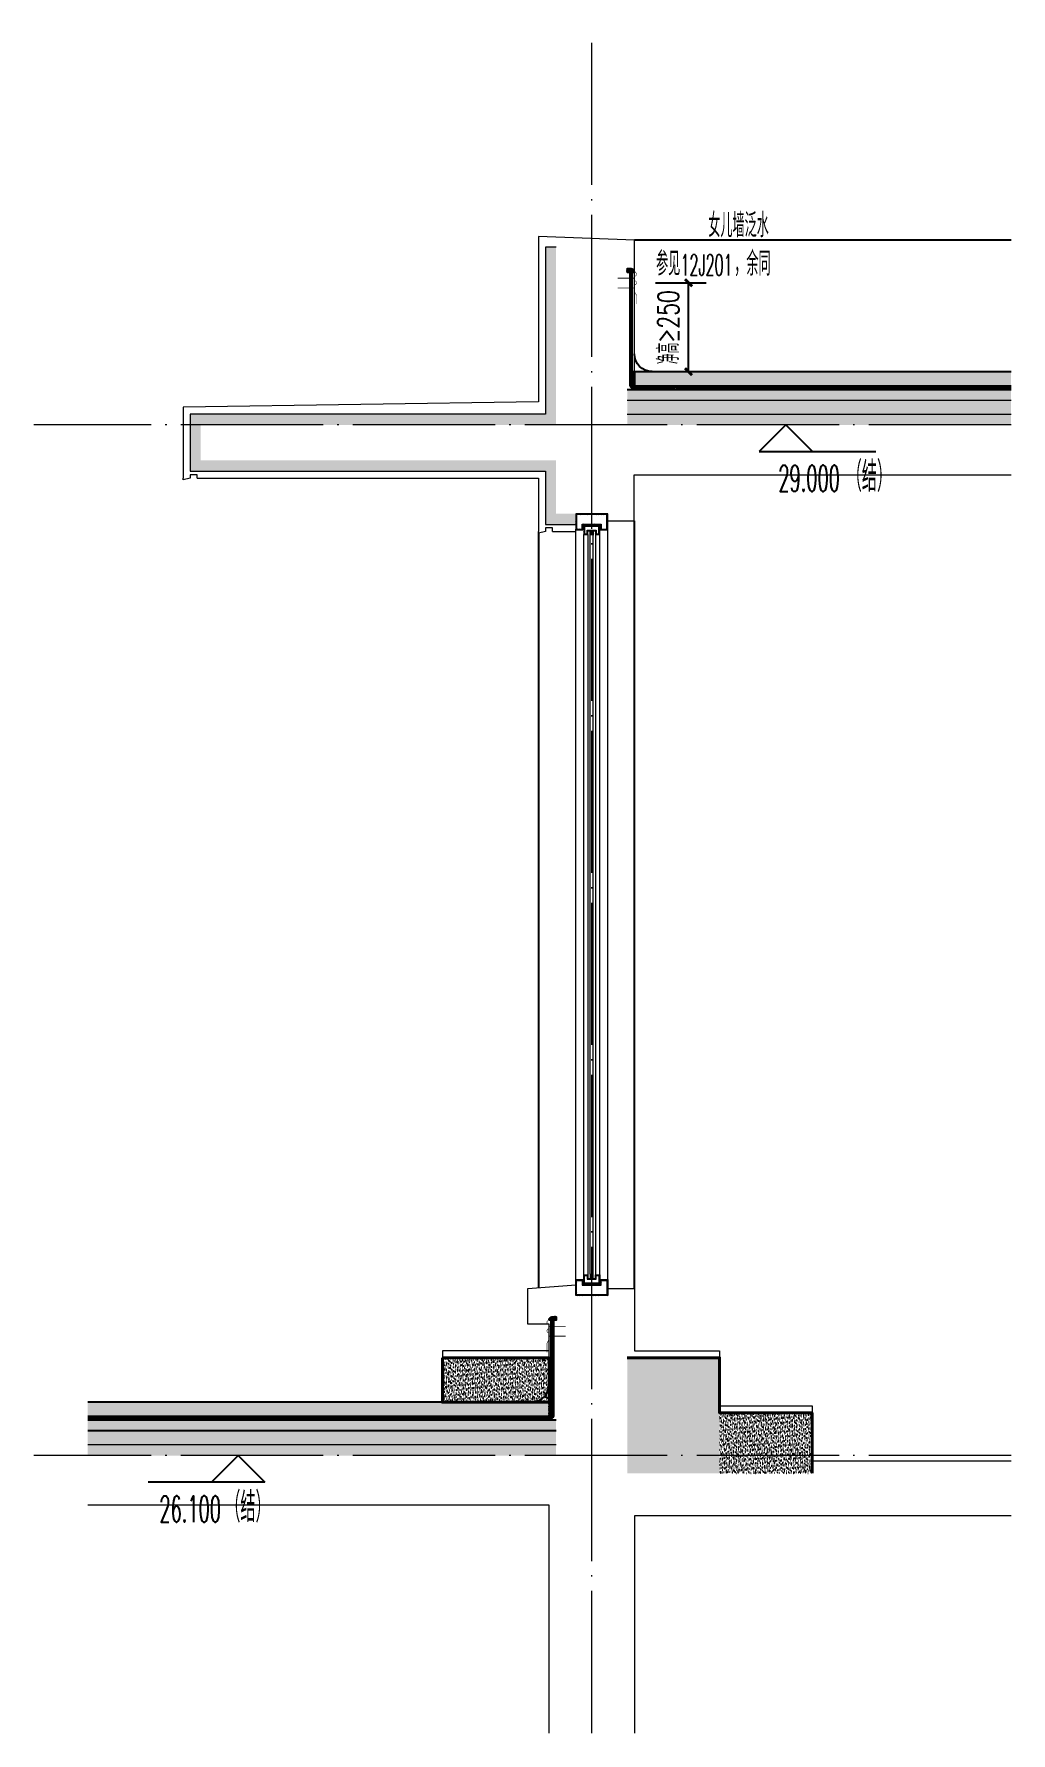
# Model space of a CAD drawing. Extents: x 27938 to 725830, y -209821 to 1628073.
# Drawn here: x 535350 to 538099, y -157716 to -152935 of the extents above; entities that cross this region are included whole.
import ezdxf
from ezdxf.xclip import XClip

# ---------------------------------------------------------------- set-up
doc = ezdxf.new("R2010")
doc.units = 0
doc.header["$LTSCALE"] = 1000
doc.header["$MEASUREMENT"] = 0
doc.header["$XCLIPFRAME"] = 0
doc.linetypes.add('DASH', pattern=[0.35, 0.25, -0.1])
doc.linetypes.add('DOTE', pattern=[2.42, 2, -0.2, 0.02, -0.2])
for name, color, linetype in [('3-屋面构造层', 157, 'Continuous'), ('DIM_ELEV', 3, 'Continuous'), ('DIM_IDEN', 67, 'Continuous'), ('PUB_TEXT', 4, 'Continuous'), ('SURFACE', 6, 'Continuous'), ('看线', 251, 'Continuous'), ('立面-看线', 251, 'Continuous')]:
    doc.layers.add(name, color=color, linetype=linetype)
for name, color, linetype, lineweight in [('DOTE', 19, 'DOTE', 9), ('PUB_HATCH', 8, 'Continuous', 9), ('S_WINDOW', 144, 'Continuous', 15), ('WALL', 9, 'Continuous', 40), ('内粉刷', 37, 'Continuous', 9), ('细细', 250, 'Continuous', 0)]:
    doc.layers.add(name, color=color, linetype=linetype, lineweight=lineweight)
doc.styles.add('_TCH_DIM', font='SIMPLEX.shx', dxfattribs={"width": 0.7, "bigfont": 'GBCBIG.shx'})
doc.styles.add('_TCH_DIM_T3', font='SIMPLEX.shx', dxfattribs={"width": 0.494118, "bigfont": 'GBCBIG.shx'})
doc.dimstyles.new('_TCH_ARCH&&20', dxfattribs={"dimtxt": 59.5, "dimasz": 20, "dimexe": 50, "dimexo": 60, "dimgap": 25.25, "dimtad": 1, "dimdec": 0, "dimzin": 0, "dimdsep": 46, "dimtxsty": '_TCH_DIM_T3', "dimblk": 'ARCHTICK', "dimcen": 0.09, "dimclrt": 7, "dimazin": 2, "dimtfac": 1, "dimtdec": 0, "dimtix": 1, "dimtmove": 2, "dimatfit": 3, "dimfxl": 1, "dimtolj": 1, "dimtzin": 0, "dimarcsym": 0})
pattern_1 = [(315, (-585717.0127, 51784.1623), (-1.767766953, -1.767766953), []), (315, (-585715.8342, 51784.1623), (-1.767766953, -1.767766953), [])]
pattern_2 = [(315, (-585717.0127, 49545.9242), (-1.767766953, -1.767766953), []), (315, (-585715.8342, 49545.9242), (-1.767766953, -1.767766953), [])]

# ---------------------------------------------------------------- blocks, each defined once
blk = doc.blocks.new('FGHFG4334GDFGDFFGGGGGGDFG4G')
at = {"layer": 'SURFACE', "const_width": 2.25}
for points in [[(46.5, 0), (0, 0)], [(46.5, -27.6), (0, -27.6)]]:
    blk.add_lwpolyline(points, dxfattribs=at)
at = {"layer": 'SURFACE', "const_width": 1.5}
blk.add_lwpolyline([(46.5, 17.2, -1), (46.5, 5.2), (46.5, -6.8, -1), (46.5, -18.8), (46.5, -36.8), (52.5, -48), (52.5, -72.8)], format="xyb", dxfattribs=at)
blk = doc.blocks.new('_ArchTick')
at = {"color": 0, "linetype": 'ByBlock', "const_width": 0.4}
blk.add_lwpolyline([(-0.5, -0.5), (0.5, 0.5)], dxfattribs=at)
blk = doc.blocks.new('*D216')
at = {"layer": 'Defpoints', "color": 0, "transparency": 16777216}
for p in [(537039.2, -153634.9), (537191.7, -153634.9), (537039.2, -153884.9)]:
    blk.add_point(p, dxfattribs=at)
at = {"layer": 'DIM_IDEN', "color": 0, "lineweight": -2, "transparency": 16777216}
for p, q in [((537099.2, -153634.9), (537241.7, -153634.9)), ((537191.7, -153884.9), (537191.7, -153634.9)), ((537099.2, -153884.9), (537241.7, -153884.9))]:
    blk.add_line(p, q, dxfattribs=at)
at = {"layer": 'DIM_IDEN', "color": 0, "lineweight": -2, "transparency": 16777216, "xscale": 20, "yscale": 20, "zscale": 20}
for p, rotation in [((537191.7, -153634.9), 90), ((537191.7, -153884.9), 270)]:
    blk.add_blockref('_ArchTick', p, dxfattribs=dict(at, rotation=rotation))
at = {"layer": 'DIM_IDEN', "color": 7, "transparency": 16777216, "insert": (537135.1, -153759.9), "char_height": 59.5, "attachment_point": 5, "rotation": 90, "style": '_TCH_DIM_T3'}
blk.add_mtext('\\A1;{\\W0.70588;净高≥250}', dxfattribs=at)
blk = doc.blocks.new('A$C40486AD2')
at = {"layer": 'PUB_TEXT', "style": '_TCH_DIM'}
for s, height, width, p in [('女儿墙泛水', 67.52, 0.7, (254.8, 115.3)), ('参见', 67.52, 0.7, (107.7, 7.5)), ('12J201', 59.5, 0.494118, (176.6, 7.5)), ('，余同', 67.52, 0.7, (327.8, 7.5))]:
    blk.add_text(s, height=height, dxfattribs=dict(at, width=width)).set_placement(p)
blk = doc.blocks.new('FGDGDGD')
at = {"layer": '3-屋面构造层'}
h = blk.add_hatch(dxfattribs=at)
h.set_pattern_fill('隔热材料01', color=256, scale=7.692308, style=0)
h.set_pattern_definition([(270, (9.5186, 433.228), (3.846153863, -7e-16), [0.385980771, -3.460173092]), (270, (6.637, 433.228), (3.846153863, -7e-16), [0.385980771, -3.460173092]), (90, (8.5996, 430.618), (-3.846153863, 2e-16), [0.385980771, -3.460173092]), (90, (7.556, 430.618), (-3.846153863, 2e-16), [0.385980771, -3.460173092]), (180, (10.002, 430), (-5e-16, -3.846153863), [3.848019248, 0.001865385]), (135, (8.9282, 430.193), (2e-16, 3.846144175), [0.328307694, -5.110980792]), (116.56505, (12.5422, 430.4251), (8.6793e-06, 3.8461487416), [0.215769232, -8.384500037]), (116.56505, (8.696, 430.4251), (8.6793e-06, 3.8461487416), [0.215769232, -8.384500037]), (153.43495, (13.1603, 430), (-8.679e-06, 3.846148742), [0.431538463, -8.168730805]), (153.43495, (9.3142, 430), (-8.679e-06, 3.846148742), [0.431538463, -8.168730805]), (63.43495, (12.4457, 431.0041), (-8.6793e-06, 3.8461487416), [2.054923086, -6.545346183]), (63.43495, (8.5996, 431.0041), (-8.6793e-06, 3.8461487416), [2.054923086, -6.545346183]), (116.56505, (13.3647, 433.228), (8.6793e-06, 3.8461487416), [0.215769232, -8.384500037]), (116.56505, (9.5186, 433.228), (8.6793e-06, 3.8461487416), [0.215769232, -8.384500037]), (135, (9.422, 433.421), (2e-16, 3.846144175), [0.328307694, -5.110980792]), (153.43495, (13.036, 433.6532), (-8.679e-06, 3.846148742), [0.431538463, -8.168730805]), (153.43495, (9.19, 433.6532), (-8.679e-06, 3.846148742), [0.431538463, -8.168730805]), (45, (6.7336, 433.421), (2e-16, 3.846144175), [0.328307694, -5.110980792]), (63.43495, (10.4833, 433.228), (-8.6793e-06, 3.8461487416), [0.215769232, -8.384500037]), (63.43495, (6.6371, 433.228), (-8.6793e-06, 3.8461487416), [0.215769232, -8.384500037]), (26.56505, (10.812, 433.6532), (8.679e-06, 3.846148742), [0.431538463, -8.168730805]), (26.56505, (6.9658, 433.6532), (8.679e-06, 3.846148742), [0.431538463, -8.168730805]), (116.56505, (11.4023, 431.0041), (8.6793e-06, 3.8461487416), [2.054923086, -6.545346183]), (116.56505, (7.5561, 431.0041), (8.6793e-06, 3.8461487416), [2.054923086, -6.545346183]), (45, (7.2275, 430.193), (2e-16, 3.846144175), [0.328307694, -5.110980792]), (63.43495, (11.3058, 430.4251), (-8.6793e-06, 3.8461487416), [0.215769232, -8.384500037]), (63.43495, (7.4596, 430.4251), (-8.6793e-06, 3.8461487416), [0.215769232, -8.384500037]), (26.56505, (10.6877, 430), (8.679e-06, 3.846148742), [0.431538463, -8.168730805]), (26.56505, (6.8415, 430), (8.679e-06, 3.846148742), [0.431538463, -8.168730805])])
edge = h.paths.add_edge_path()
edge.add_arc((682180.8, 585366.2), 9.23, 450, 540, ccw=False)
edge.add_line((682180.8, 585375.4), (682191.6, 585375.4))
edge.add_line((682191.6, 585375.4), (682191.6, 585366.2))
edge.add_line((682191.6, 585366.2), (682171.6, 585366.2))
h = blk.add_hatch(dxfattribs=at)
h.set_pattern_fill('混凝土', color=256, scale=5, angle=-1.1458, style=0)
h.set_pattern_definition([(48.854237, (-82751.966, -43707.863), (35.7930991, -3.8540962), [3.75, -41.25]), (353.854237, (-82751.966, -43707.863), (-6.1841378, 37.7408106), [3, -33]), (99.305637, (-82748.983, -43708.185), (29.6089874, 33.886691), [3.1870095, -35.0571056]), (45.038437, (-82751.766, -43697.865), (53.1858973, -9.3413237), [5.625, -61.875]), (95.489837, (-82747.334, -43698.644), (47.6977146, 47.7616795), [4.7805144, -52.58565]), (350.038437, (-82751.766, -43697.865), (47.6976773, 47.7617167), [4.5, -49.5]), (19.854237, (-82746.817, -43700.465), (29.4368469, -20.7237073), [3.75, -41.25]), (324.854237, (-82746.817, -43700.465), (12.8883392, 36.0069862), [3, -33]), (70.305637, (-82744.364, -43702.192), (42.3251977, 15.2832459), [3.1870095, -35.0571056]), (36.3542372, (-82751.966, -43707.863), (0.9406985, 16.62920733), [0, -32.6, 0, -33.5, 0, -33.125]), (6.3542372, (-82751.966, -43707.863), (13.54517982, 19.45362572), [0, -19.1, 0, -31.85, 0, -12.625]), (326.3542372, (-82763.114, -43707.64), (26.66323482, -1.66123381), [0, -12.5, 0, -39, 0, -51.75]), (316.3542372, (-82768.113, -43707.54), (29.2535633, 4.4211788), [0, -16.25, 0, -25.9, 0, -36.75])])
h.paths.add_polyline_path([(674875.1, 585046.2), (674875.1, 585086.2), (682171.6, 585086.2), (682171.6, 585046.2)])
h = blk.add_hatch(dxfattribs=at)
h.set_pattern_fill('隔热材料03', color=256, scale=12.5, style=0)
h.set_pattern_definition([(113.578, (-500407.8114, 374696.8656), (-0.0086926214, 6.2699620763), [1.075, -0.5693125, 2.8375, -0.5693125, 1.075, -0.6825]), (66.42, (-500406.1744, 374696.8656), (2.727787851, 6.0425e-05), [1.075, -0.5693125, 2.840375, -0.5693125, 1.075, -0.6825]), (180, (-500406.1744, 374696.8656), (0, 6.25), [1.636625, -1.0910625]), (180, (-500407.538, 374702.4906), (0, 6.25), [1.636625, -1.0910625]), (90, (-500405.7427, 374697.8548), (2.72775, 2e-16), [0.52175, -5.72825]), (90, (-500407.1066, 374700.9798), (2.72775, 2e-16), [0.52175, -5.72825]), (90, (-500408.2427, 374697.8548), (2.72775, 2e-16), [0.52175, -5.72825]), (90, (-500409.6066, 374700.9798), (2.72775, 2e-16), [0.52175, -5.72825])])
edge = h.paths.add_edge_path()
edge.add_line((682177.8, 585086.2), (682177.8, 585050.2))
edge.add_arc((682171.6, 585050.2), 6.25, 270, 360, ccw=False)
edge.add_line((682171.6, 585044), (682171.6, 585086.2))
edge.add_line((682171.6, 585086.2), (682177.8, 585086.2))
h = blk.add_hatch(dxfattribs=at)
h.set_pattern_fill('焦渣矿渣', color=256, scale=4, angle=-1.1458, style=0)
h.set_pattern_definition([(358.8542372, (-82751.966, -43697.863), (8.27546507, 13.69326162), [1.6, -14.4]), (298.8542372, (-82751.966, -43697.863), (15.99644496, -0.32013217), [1.6, -14.4]), (238.8542372, (-82750.366, -43697.895), (7.72097989, -14.0133938), [1.6, -14.4]), (268.8542372, (-82745.567, -43697.991), (15.83683295, -8.3183365), [2.4, -11.456]), (268.8542372, (-82743.967, -43698.023), (15.83683295, -8.3183365), [2.4, -11.456]), (268.8542372, (-82742.368, -43698.055), (15.83683295, -8.3183365), [2.4, -11.456])])
h.paths.add_polyline_path([(674875.1, 585006.2), (674875.1, 585036.2), (682191.6, 585036.2), (682191.6, 585006.2)])
h = blk.add_hatch(dxfattribs=at)
h.set_pattern_fill('加气混凝土', color=256, scale=5, style=0)
h.set_pattern_definition([(0, (-82734.266, -43726.163), (30, 60), [0, -60]), (0, (-82769.366, -43734.263), (30, 60), [0, -60]), (0, (-82749.866, -43734.863), (30, 60), [0, -60]), (0, (-82728.566, -43717.163), (30, 60), [0, -60]), (0, (-82753.466, -43737.863), (30, 60), [0, -60]), (0, (-82722.566, -43679.363), (30, 60), [0, -60]), (0, (-82740.866, -43684.163), (30, 60), [0, -60]), (0, (-82731.266, -43691.663), (30, 60), [0, -60]), (0, (-82780.166, -43692.863), (30, 60), [0, -60]), (0, (-82750.766, -43695.563), (30, 60), [0, -60]), (0, (-82762.166, -43710.863), (30, 60), [0, -60]), (0, (-82761.566, -43733.363), (30, 60), [0, -60]), (0, (-82739.066, -43735.763), (30, 60), [0, -60]), (0, (-82722.566, -43709.363), (30, 60), [0, -60]), (0, (-82778.666, -43718.663), (30, 60), [0, -60]), (0, (-82773.566, -43708.463), (30, 60), [0, -60]), (0, (-82750.166, -43712.663), (30, 60), [0, -60]), (0, (-82758.566, -43721.363), (30, 60), [0, -60]), (0, (-82763.366, -43701.563), (30, 60), [0, -60]), (0, (-82755.866, -43679.063), (30, 60), [0, -60]), (0, (-82776.266, -43731.263), (30, 60), [0, -60]), (0, (-82743.266, -43691.363), (30, 60), [0, -60]), (0, (-82771.166, -43690.463), (30, 60), [0, -60]), (0, (-82775.966, -43682.663), (30, 60), [0, -60]), (130.601294, (-82726.2516, -43698.149), (-149.999998343, 180.000000787), [2.6341554, -1103.7111]), (18.4349488, (-82730.537, -43697.006), (149.99999945, 59.99999956), [2.710524, -376.76279]), (90, (-82730.537, -43699.578), (30, 60), [2.5714284, -117.428565]), (161.565051, (-82727.966, -43700.435), (-150.000000755, 59.99999553), [2.710524, -376.76279]), (53.1301023, (-82727.966, -43700.435), (30.00000006, 59.99999997), [2.857143, -297.14285]), (135, (-82725.68, -43731.006), (-30.00000363, 59.99999594), [2.424366, -167.28126]), (45, (-82729.109, -43731.006), (29.9999998, 59.99999976), [2.424366, -167.28126]), (135, (-82727.394, -43732.72), (-30.00000363, 59.99999594), [2.424366, -167.28126]), (45, (-82727.394, -43732.72), (29.9999998, 59.99999976), [2.424366, -167.28126]), (116.565051, (-82754.537, -43690.72), (-5.2e-06, 119.9999967), [3.1943826, -63.88765]), (180, (-82755.966, -43687.863), (-30, 60), [3.4285716, -56.571425]), (63.434949, (-82760.823, -43690.72), (3e-07, 119.9999994), [3.1943826, -63.88765]), (116.565051, (-82759.394, -43693.58), (-5.2e-06, 119.9999967), [3.1943826, -63.88765]), (0, (-82759.394, -43693.58), (30, 60), [3.4285716, -56.571425]), (63.434949, (-82755.966, -43693.58), (3e-07, 119.9999994), [3.1943826, -63.88765]), (107.102728, (-82731.9658, -43711.0063), (-89.999996559, 300.000000484), [3.8861346, -1628.29025]), (143.972626, (-82733.1087, -43707.292), (-569.999992774, 419.999999525), [3.8861346, -812.202]), (180, (-82736.25, -43705.006), (-30, 60), [3.7142856, -56.28571]), (36.0273733, (-82743.1087, -43707.292), (569.999995788, 419.999995472), [3.8861346, -812.202]), (71.5650511, (-82744.252, -43710.721), (90.00000046, 299.99999948), [3.6140316, -375.85928]), (107.102728, (-82743.1087, -43714.4348), (-89.999996559, 300.000000484), [3.8861346, -1628.29025]), (143.972626, (-82739.966, -43716.7206), (-569.999992774, 419.999999525), [3.8861346, -812.202]), (0, (-82739.966, -43716.72), (30, 60), [3.7142856, -56.28571]), (36.0273733, (-82736.2516, -43716.7206), (569.999995788, 419.999995472), [3.8861346, -812.202]), (71.5650511, (-82733.109, -43714.435), (90.00000046, 299.99999948), [3.6140316, -375.85928]), (150.255118, (-82731.3944, -43683.006), (-90.000000213, 59.999999257), [2.303502, -481.43196]), (90, (-82733.394, -43684.15), (30, 60), [2.2857144, -117.714275]), (29.7448813, (-82733.3944, -43684.149), (90.000000053, 59.99999972), [2.303502, -481.43196]), (116.565051, (-82745.394, -43725.58), (-5.2e-06, 119.9999967), [3.1943826, -63.88765]), (168.690067, (-82746.823, -43722.7206), (-270.0000002, 59.999998494), [2.9137254, -608.96855]), (41.1859251, (-82751.9658, -43724.149), (749.999995456, 659.999994229), [3.0371844, -1272.5802]), (90, (-82751.966, -43727.006), (30, 60), [2.857143, -117.14285]), (138.814074, (-82749.68, -43729.0063), (-749.999986669, 660.000004204), [3.0371844, -1272.5802]), (16.6992442, (-82749.68, -43729.0063), (989.999992552, 299.999996858), [2.982945, -1249.85375]), (60.9453959, (-82746.823, -43728.149), (29.99999992, 59.999999469), [2.9416086, -1232.53395]), (109.983106, (-82770.5373, -43700.4348), (-150.000000565, 419.9999988885), [3.3442002, -1401.21975]), (155.556045, (-82771.68, -43697.292), (-390.0000014866, 179.99999626), [3.4522986, -1446.51315]), (24.4439547, (-82777.9658, -43697.292), (390.0000001945, 179.999999134), [3.4522986, -1446.51315]), (70.0168934, (-82779.1087, -43700.4348), (150.000000452, 419.999998958), [3.3442002, -1401.21975]), (109.983106, (-82777.9658, -43703.5777), (-150.000000565, 419.9999988885), [3.3442002, -1401.21975]), (160.016893, (-82774.823, -43704.7206), (-150.000000088, 59.999997267), [3.3442002, -698.93775]), (19.9831065, (-82774.823, -43704.7206), (149.999999176, 59.999999905), [3.3442002, -698.93775]), (70.0168934, (-82771.68, -43703.5777), (150.000000452, 419.999998958), [3.3442002, -1401.21975]), (122.005383, (-82748.2516, -43705.8634), (-30.000004026, 59.999996937), [2.6954232, -563.3434]), (18.4349488, (-82752.252, -43704.435), (149.99999945, 59.99999956), [2.710524, -376.76279]), (90, (-82752.252, -43707.006), (30, 60), [2.5714284, -117.428565]), (161.565051, (-82749.68, -43707.863), (-150.000000755, 59.99999553), [2.710524, -376.76279]), (54.4623222, (-82749.68, -43707.8634), (209.999999696, 299.99999955), [2.457807, -1029.82115]), (116.565051, (-82765.68, -43720.435), (-5.2e-06, 119.9999967), [3.1943826, -63.88765]), (180, (-82767.11, -43717.58), (-30, 60), [3.142857, -56.85714]), (59.0362434, (-82771.966, -43720.435), (30.000000098, 59.99999971), [3.3319728, -696.3822]), (120.963756, (-82770.2516, -43723.292), (-30.0000041, 59.999997245), [3.3319728, -696.3822]), (0, (-82770.25, -43723.29), (30, 60), [3.142857, -56.85714]), (63.434949, (-82767.11, -43723.29), (3e-07, 119.9999994), [3.1943826, -63.88765])])
h.paths.add_polyline_path([(682191.6, 584936.2), (674875.1, 584936.2), (674875.1, 584966.2), (682191.6, 584966.2)])
at = {"layer": '立面-看线'}
h = blk.add_hatch(dxfattribs=at)
h.set_pattern_fill('HONEY', color=256, scale=7)
h.set_pattern_definition([(0, (-799653.24, -415240.13), (16.66875, 9.623705), [11.1125, -22.225]), (120, (-799653.24, -415240.13), (-16.66874801, 9.62370845), [11.1125, -22.225]), (60, (-799653.24, -415240.13), (1.99e-06, 19.24741345), [-22.225, 11.1125])])
h.paths.add_polyline_path([(682191.6, 584966.2), (674875.1, 584966.2), (674875.1, 585006.2), (682191.6, 585006.2)])
at = {"layer": '3-屋面构造层'}
for p, q in [((682177.8, 585086.2), (674875.1, 585086.2)), ((682171.6, 585086.2), (682171.6, 585044)), ((682171.6, 585046.2), (674875.1, 585046.2)), ((682191.6, 585036.2), (674875.1, 585036.2))]:
    blk.add_line(p, q, dxfattribs=at)
at = {"layer": '3-屋面构造层', "color": 251, "linetype": 'DASH', "ltscale": 0.05, "true_color": 0x636466, "const_width": 2.5}
for points in [[(682056.6, 585042.7), (682171.6, 585042.7, 0.414214), (682179.1, 585050.2), (682179.1, 585366.2)], [(682056.6, 585039), (682171.6, 585039, 0.414214), (682182.8, 585050.2), (682182.8, 585366.2)]]:
    blk.add_lwpolyline(points, format="xyb", dxfattribs=at)
at = {"layer": '3-屋面构造层', "color": 251, "true_color": 0x636466}
for points in [[(682056.6, 585041.5), (682171.6, 585041.5, 0.414214), (682180.3, 585050.2), (682180.3, 585366.2)], [(682056.6, 585044), (682171.6, 585044, 0.414214), (682177.8, 585050.2), (682177.8, 585366.2)], [(682056.6, 585040.2), (682171.6, 585040.2, 0.414214), (682181.6, 585050.2), (682181.6, 585366.2), (682184.1, 585366.2), (682184.1, 585050.2, -0.414214), (682171.6, 585037.7), (682056.6, 585037.7)]]:
    blk.add_lwpolyline(points, format="xyb", dxfattribs=at)
at = {"layer": '3-屋面构造层', "ltscale": 0.8}
blk.add_lwpolyline([(682171.6, 585366.2, -0.414214), (682180.8, 585375.4), (682191.6, 585375.4), (682191.6, 585366.2), (682171.6, 585366.2)], format="xyb", dxfattribs=at)
at = {"layer": '3-屋面构造层', "color": 251, "linetype": 'DASH', "ltscale": 0.05, "true_color": 0x636466, "const_width": 2.5}
for points in [[(682042.7, 585039), (674875.1, 585039)], [(682056.6, 585042.7), (682042.7, 585039)]]:
    blk.add_lwpolyline(points, dxfattribs=at)
at = {"layer": '3-屋面构造层', "color": 251, "true_color": 0x636466}
for points in [[(682042.7, 585040.2), (674875.1, 585040.2)], [(674875.1, 585037.7), (682042.7, 585037.7)], [(682056, 585043.8), (682042.1, 585040.1)], [(682043.2, 585037.9), (682057.1, 585041.6)]]:
    blk.add_lwpolyline(points, dxfattribs=at)
at = {"layer": '3-屋面构造层'}
blk.add_arc((682121.6, 585136.2), 50, 270, 360, dxfattribs=at)
at = {"layer": 'PUB_HATCH', "color": 215, "true_color": 0xa953a0}
for p, q in [((682191.6, 585006.2), (674875.1, 585006.2)), ((682191.6, 584966.2), (674875.1, 584966.2))]:
    blk.add_line(p, q, dxfattribs=at)
at = {"layer": '3-屋面构造层', "color": 1, "xscale": -1}
blk.add_blockref('FGHFG4334GDFGDFFGGGGGGDFG4G', (682218.1, 585349), dxfattribs=at)

msp = doc.modelspace()

# ---------------------------------------------------------------- hatches: boundary and pattern name
at = {"layer": '3-屋面构造层'}
h = msp.add_hatch(dxfattribs=at)
h.set_pattern_fill('隔热材料01', color=256, scale=7.692308, style=0)
h.set_pattern_definition([(270, (-1442090.8583, -1042834.4007), (3.846153863, -7e-16), [0.385980771, -3.460173092]), (270, (-1442093.7397, -1042834.4007), (3.846153863, -7e-16), [0.385980771, -3.460173092]), (90, (-1442091.7773, -1042837.0106), (-3.846153863, 2e-16), [0.385980771, -3.460173092]), (90, (-1442092.8208, -1042837.0106), (-3.846153863, 2e-16), [0.385980771, -3.460173092]), (180, (-1442090.375, -1042837.6287), (-5e-16, -3.846153863), [3.848019248, 0.0018653846]), (135, (-1442091.4486, -1042837.4358), (2e-16, 3.8461441747), [0.328307694, -5.110980792]), (116.56505, (-1442087.8346, -1042837.2036), (8.6793e-06, 3.8461487416), [0.215769232, -8.384500037]), (116.56505, (-1442091.6808, -1042837.2036), (8.6793e-06, 3.8461487416), [0.215769232, -8.384500037]), (153.43495, (-1442087.2165, -1042837.6287), (-8.6793e-06, 3.8461487416), [0.431538463, -8.168730805]), (153.43495, (-1442091.0627, -1042837.6287), (-8.6793e-06, 3.8461487416), [0.431538463, -8.168730805]), (63.43495, (-1442087.9311, -1042836.6246), (-8.6793e-06, 3.8461487416), [2.054923086, -6.5453461826]), (63.43495, (-1442091.7773, -1042836.6246), (-8.6793e-06, 3.8461487416), [2.054923086, -6.5453461826]), (116.56505, (-1442087.0121, -1042834.4007), (8.6793e-06, 3.8461487416), [0.215769232, -8.384500037]), (116.56505, (-1442090.8583, -1042834.4007), (8.6793e-06, 3.8461487416), [0.215769232, -8.384500037]), (135, (-1442090.9548, -1042834.2077), (2e-16, 3.8461441747), [0.328307694, -5.110980792]), (153.43495, (-1442087.3408, -1042833.9756), (-8.6793e-06, 3.8461487416), [0.431538463, -8.168730805]), (153.43495, (-1442091.187, -1042833.9756), (-8.6793e-06, 3.8461487416), [0.431538463, -8.168730805]), (45, (-1442093.6432, -1042834.2077), (2e-16, 3.8461441747), [0.328307694, -5.110980792]), (63.43495, (-1442089.8936, -1042834.4007), (-8.6793e-06, 3.8461487416), [0.215769232, -8.384500037]), (63.43495, (-1442093.7397, -1042834.4007), (-8.6793e-06, 3.8461487416), [0.215769232, -8.384500037]), (26.56505, (-1442089.565, -1042833.9756), (8.6793e-06, 3.8461487416), [0.431538463, -8.168730805]), (26.56505, (-1442093.411, -1042833.9756), (8.6793e-06, 3.8461487416), [0.431538463, -8.168730805]), (116.56505, (-1442088.9746, -1042836.6246), (8.6793e-06, 3.8461487416), [2.054923086, -6.5453461826]), (116.56505, (-1442092.8208, -1042836.6246), (8.6793e-06, 3.8461487416), [2.054923086, -6.5453461826]), (45, (-1442093.1494, -1042837.4358), (2e-16, 3.8461441747), [0.328307694, -5.110980792]), (63.43495, (-1442089.071, -1042837.2036), (-8.6793e-06, 3.8461487416), [0.215769232, -8.384500037]), (63.43495, (-1442092.9172, -1042837.2036), (-8.6793e-06, 3.8461487416), [0.215769232, -8.384500037]), (26.56505, (-1442089.6892, -1042837.6287), (8.6793e-06, 3.8461487416), [0.431538463, -8.168730805]), (26.56505, (-1442093.5354, -1042837.6287), (8.6793e-06, 3.8461487416), [0.431538463, -8.168730805])])
edge = h.paths.add_edge_path()
edge.add_arc((536808.5, -156554.1), 9.23, 90, 180, ccw=False)
edge.add_line((536808.5, -156544.9), (536819.2, -156544.9))
edge.add_line((536819.2, -156544.9), (536819.2, -156554.1))
edge.add_line((536819.2, -156554.1), (536799.2, -156554.1))
h = msp.add_hatch(dxfattribs=at)
h.set_pattern_fill('混凝土', color=256, scale=5, angle=-1.1458, style=0)
h.set_pattern_definition([(48.8542372, (-1524852.343, -1086926.26), (35.7930991, -3.8540962), [3.75, -41.25]), (353.8542372, (-1524852.343, -1086926.26), (-6.18413784, 37.7408106), [3, -33]), (99.3056372, (-1524849.36, -1086926.583), (29.6089874, 33.88669106), [3.1870095, -35.0571056]), (45.0384372, (-1524852.143, -1086916.263), (53.1858973, -9.3413237), [5.625, -61.875]), (95.4898372, (-1524847.71, -1086917.04), (47.6977146, 47.7616795), [4.7805144, -52.58565]), (350.0384372, (-1524852.14, -1086916.263), (47.6976773, 47.7617167), [4.5, -49.5]), (19.8542372, (-1524847.194, -1086918.863), (29.43684693, -20.72370726), [3.75, -41.25]), (324.8542372, (-1524847.194, -1086918.863), (12.88833923, 36.00698624), [3, -33]), (70.3056372, (-1524844.74, -1086920.59), (42.32519773, 15.28324586), [3.1870095, -35.0571056]), (36.35423716, (-1524852.343, -1086926.261), (0.9406985, 16.62920733), [0, -32.6, 0, -33.5, 0, -33.125]), (6.3542372, (-1524852.343, -1086926.261), (13.54517982, 19.45362572), [0, -19.1, 0, -31.85, 0, -12.625]), (326.35423716, (-1524863.49, -1086926.038), (26.66323482, -1.66123381), [0, -12.5, 0, -39, 0, -51.75]), (316.3542372, (-1524868.49, -1086925.938), (29.25356332, 4.4211788), [0, -16.25, 0, -25.9, 0, -36.75])])
h.paths.add_polyline_path([(535500.9, -156824.9), (535500.9, -156784.9), (536799.2, -156784.9), (536799.2, -156824.9)])
h = msp.add_hatch(dxfattribs=at)
h.set_pattern_fill('隔热材料03', color=256, scale=12.5, style=0)
h.set_pattern_definition([(113.578, (-1942508.1883, -668521.5323), (-0.0086926214, 6.2699620763), [1.075, -0.5693125, 2.8375, -0.5693125, 1.075, -0.6825]), (66.42, (-1942506.5513, -668521.5323), (2.7277878508, 6.04248e-05), [1.075, -0.5693125, 2.840375, -0.5693125, 1.075, -0.6825]), (180, (-1942506.551, -668521.5323), (0, 6.25), [1.636625, -1.0910625]), (180, (-1942507.915, -668515.9073), (0, 6.25), [1.636625, -1.0910625]), (90, (-1942506.1196, -668520.5432), (2.72775, 2e-16), [0.52175, -5.72825]), (90, (-1942507.4834, -668517.4182), (2.72775, 2e-16), [0.52175, -5.72825]), (90, (-1942508.6196, -668520.5432), (2.72775, 2e-16), [0.52175, -5.72825]), (90, (-1942509.9834, -668517.4182), (2.72775, 2e-16), [0.52175, -5.72825])])
edge = h.paths.add_edge_path()
edge.add_line((536805.5, -156784.9), (536805.5, -156820.9))
edge.add_arc((536799.2, -156820.9), 6.25, -90, 0, ccw=False)
edge.add_line((536799.2, -156827.1), (536799.2, -156784.9))
edge.add_line((536799.2, -156784.9), (536805.5, -156784.9))
h = msp.add_hatch(dxfattribs=at)
h.set_pattern_fill('焦渣矿渣', color=256, scale=4, angle=-1.1458, style=0)
h.set_pattern_definition([(358.85423716, (-1524852.343, -1086916.261), (8.27546507, 13.69326162), [1.6, -14.4]), (298.85423716, (-1524852.343, -1086916.261), (15.99644496, -0.32013217), [1.6, -14.4]), (238.85423716, (-1524850.743, -1086916.293), (7.72097989, -14.01339379), [1.6, -14.4]), (268.8542372, (-1524845.944, -1086916.39), (15.83683295, -8.3183365), [2.4, -11.456]), (268.8542372, (-1524844.344, -1086916.421), (15.83683295, -8.3183365), [2.4, -11.456]), (268.8542372, (-1524842.745, -1086916.453), (15.83683295, -8.3183365), [2.4, -11.456])])
h.paths.add_polyline_path([(535500.9, -156864.9), (535500.9, -156834.9), (536819.2, -156834.9), (536819.2, -156864.9)])
h = msp.add_hatch(dxfattribs=at)
h.set_pattern_fill('加气混凝土', color=256, scale=5, style=0)
h.set_pattern_definition([(0, (-1524834.64, -1086944.56), (30, 60), [0, -60]), (0, (-1524869.74, -1086952.66), (30, 60), [0, -60]), (0, (-1524850.24, -1086953.26), (30, 60), [0, -60]), (0, (-1524828.94, -1086935.56), (30, 60), [0, -60]), (0, (-1524853.84, -1086956.26), (30, 60), [0, -60]), (0, (-1524822.94, -1086897.76), (30, 60), [0, -60]), (0, (-1524841.24, -1086902.56), (30, 60), [0, -60]), (0, (-1524831.64, -1086910.06), (30, 60), [0, -60]), (0, (-1524880.54, -1086911.26), (30, 60), [0, -60]), (0, (-1524851.14, -1086913.96), (30, 60), [0, -60]), (0, (-1524862.54, -1086929.26), (30, 60), [0, -60]), (0, (-1524861.94, -1086951.76), (30, 60), [0, -60]), (0, (-1524839.44, -1086954.16), (30, 60), [0, -60]), (0, (-1524822.94, -1086927.76), (30, 60), [0, -60]), (0, (-1524879.04, -1086937.06), (30, 60), [0, -60]), (0, (-1524873.94, -1086926.86), (30, 60), [0, -60]), (0, (-1524850.54, -1086931.06), (30, 60), [0, -60]), (0, (-1524858.94, -1086939.76), (30, 60), [0, -60]), (0, (-1524863.74, -1086919.96), (30, 60), [0, -60]), (0, (-1524856.24, -1086897.46), (30, 60), [0, -60]), (0, (-1524876.64, -1086949.66), (30, 60), [0, -60]), (0, (-1524843.64, -1086909.76), (30, 60), [0, -60]), (0, (-1524871.54, -1086908.86), (30, 60), [0, -60]), (0, (-1524876.34, -1086901.06), (30, 60), [0, -60]), (130.601294, (-1524826.6284, -1086916.547), (-149.999998343, 180.000000787), [2.6341554, -1103.7111]), (18.4349488, (-1524830.914, -1086915.404), (149.999999447, 59.999999557), [2.710524, -376.76279]), (90, (-1524830.914, -1086917.976), (30, 60), [2.5714284, -117.428565]), (161.565051, (-1524828.343, -1086918.833), (-150.000000755, 59.999995527), [2.710524, -376.76279]), (53.1301023, (-1524828.343, -1086918.833), (30.000000057, 59.99999997), [2.857143, -297.14285]), (135, (-1524826.057, -1086949.404), (-30.00000363, 59.99999594), [2.424366, -167.28126]), (45, (-1524829.486, -1086949.404), (29.9999998, 59.99999976), [2.424366, -167.28126]), (135, (-1524827.771, -1086951.119), (-30.00000363, 59.99999594), [2.424366, -167.28126]), (45, (-1524827.771, -1086951.119), (29.9999998, 59.99999976), [2.424366, -167.28126]), (116.565051, (-1524854.914, -1086909.12), (-5.2e-06, 119.9999967), [3.1943826, -63.88765]), (180, (-1524856.34, -1086906.26), (-30, 60), [3.4285716, -56.571425]), (63.4349488, (-1524861.2, -1086909.12), (3e-07, 119.9999994), [3.1943826, -63.88765]), (116.565051, (-1524859.77, -1086911.976), (-5.2e-06, 119.9999967), [3.1943826, -63.88765]), (0, (-1524859.77, -1086911.976), (30, 60), [3.4285716, -56.571425]), (63.4349488, (-1524856.343, -1086911.976), (3e-07, 119.9999994), [3.1943826, -63.88765]), (107.102728, (-1524832.3427, -1086929.4042), (-89.9999965592, 300.000000484), [3.8861346, -1628.29025]), (143.972626, (-1524833.4856, -1086925.69), (-569.999992774, 419.999999525), [3.8861346, -812.202]), (180, (-1524836.63, -1086923.404), (-30, 60), [3.7142856, -56.28571]), (36.0273733, (-1524843.4856, -1086925.69), (569.999995788, 419.999995472), [3.8861346, -812.202]), (71.5650511, (-1524844.628, -1086929.1185), (90.000000462, 299.999999483), [3.6140316, -375.85928]), (107.102728, (-1524843.4856, -1086932.8328), (-89.9999965592, 300.000000484), [3.8861346, -1628.29025]), (143.972626, (-1524840.3427, -1086935.1185), (-569.999992774, 419.999999525), [3.8861346, -812.202]), (0, (-1524840.34, -1086935.12), (30, 60), [3.7142856, -56.28571]), (36.0273733, (-1524836.6284, -1086935.1185), (569.999995788, 419.999995472), [3.8861346, -812.202]), (71.5650511, (-1524833.486, -1086932.833), (90.000000462, 299.999999483), [3.6140316, -375.85928]), (150.255118, (-1524831.771, -1086901.404), (-90.000000213, 59.999999257), [2.303502, -481.43196]), (90, (-1524833.77, -1086902.547), (30, 60), [2.2857144, -117.714275]), (29.7448813, (-1524833.771, -1086902.547), (90.000000053, 59.99999972), [2.303502, -481.43196]), (116.565051, (-1524845.77, -1086943.976), (-5.2e-06, 119.9999967), [3.1943826, -63.88765]), (168.690067, (-1524847.2, -1086941.1185), (-270.0000002, 59.999998494), [2.9137254, -608.96855]), (41.1859251, (-1524852.3427, -1086942.547), (749.999995456, 659.999994229), [3.0371844, -1272.5802]), (90, (-1524852.343, -1086945.404), (30, 60), [2.857143, -117.14285]), (138.814074, (-1524850.057, -1086947.4042), (-749.999986669, 660.0000042036), [3.0371844, -1272.5802]), (16.6992442, (-1524850.057, -1086947.4042), (989.9999925516, 299.9999968578), [2.982945, -1249.85375]), (60.9453959, (-1524847.1999, -1086946.547), (29.9999999204, 59.9999994693), [2.9416086, -1232.53395]), (109.983106, (-1524870.9141, -1086918.8328), (-150.000000565, 419.9999988885), [3.3442002, -1401.21975]), (155.556045, (-1524872.057, -1086915.69), (-390.0000014866, 179.9999962603), [3.4522986, -1446.51315]), (24.4439547, (-1524878.3427, -1086915.69), (390.0000001945, 179.9999991342), [3.4522986, -1446.51315]), (70.0168934, (-1524879.4856, -1086918.8328), (150.0000004522, 419.999998958), [3.3442002, -1401.21975]), (109.983106, (-1524878.3427, -1086921.9757), (-150.000000565, 419.9999988885), [3.3442002, -1401.21975]), (160.016893, (-1524875.2, -1086923.1185), (-150.000000088, 59.999997267), [3.3442002, -698.93775]), (19.9831065, (-1524875.2, -1086923.1185), (149.999999176, 59.999999905), [3.3442002, -698.93775]), (70.0168934, (-1524872.057, -1086921.9757), (150.0000004522, 419.999998958), [3.3442002, -1401.21975]), (122.005383, (-1524848.6284, -1086924.2614), (-30.000004026, 59.999996937), [2.6954232, -563.3434]), (18.4349488, (-1524852.628, -1086922.833), (149.999999447, 59.999999557), [2.710524, -376.76279]), (90, (-1524852.628, -1086925.404), (30, 60), [2.5714284, -117.428565]), (161.565051, (-1524850.057, -1086926.261), (-150.000000755, 59.999995527), [2.710524, -376.76279]), (54.4623222, (-1524850.057, -1086926.2614), (209.9999996957, 299.9999995506), [2.457807, -1029.82115]), (116.565051, (-1524866.057, -1086938.833), (-5.2e-06, 119.9999967), [3.1943826, -63.88765]), (180, (-1524867.486, -1086935.976), (-30, 60), [3.142857, -56.85714]), (59.0362434, (-1524872.3427, -1086938.833), (30.000000098, 59.999999709), [3.3319728, -696.3822]), (120.963756, (-1524870.6284, -1086941.69), (-30.0000041, 59.999997245), [3.3319728, -696.3822]), (0, (-1524870.63, -1086941.69), (30, 60), [3.142857, -56.85714]), (63.4349488, (-1524867.486, -1086941.69), (3e-07, 119.9999994), [3.1943826, -63.88765])])
h.paths.add_polyline_path([(536819.2, -156934.9), (535500.9, -156934.9), (535500.9, -156904.9), (536819.2, -156904.9)])
at = {"layer": '立面-看线'}
h = msp.add_hatch(dxfattribs=at)
h.set_pattern_fill('HONEY', color=256, scale=7)
h.set_pattern_definition([(0, (-275084.074, -541706.842), (16.66875, 9.623705), [11.1125, -22.225]), (120, (-275084.074, -541706.842), (-16.66874801, 9.62370845), [11.1125, -22.225]), (60, (-275084.074, -541706.842), (1.99e-06, 19.24741345), [-22.225, 11.1125])])
h.paths.add_polyline_path([(536819.2, -153534.9), (536789.2, -153534.9), (536789.2, -154004.9), (535789.2, -154004.9), (535789.2, -154164.9), (536789.2, -154163.3), (536789.2, -154314.9), (536874.2, -154314.9), (536874.2, -154284.9), (536819.2, -154284.9), (536819.2, -154134.9), (535819.2, -154134.9), (535819.2, -154034.9), (536819.2, -154034.9)])
h = msp.add_hatch(dxfattribs=at)
h.set_pattern_fill('碎沙', color=256, scale=4)
h.set_pattern_definition([(37.5, (-264554.016, -542096.848), (-0.32000626, 9.78826475), [0, -7.7216, 0, -8.636, 0, -8.255]), (7.5, (-264554.016, -542096.848), (8.99046566, 14.33650201), [0, -4.1656, 0, -6.9596, 0, -2.667]), (327.5, (-264560.265, -542096.848), (15.819847405, 0.02874369), [0, -2.54, 0, -9.144, 0, -11.938]), (317.5, (-264560.265, -542096.848), (15.27112905, 4.45858647), [0, -1.27, 0, -5.9944, 0, -6.858])])
h.paths.add_polyline_path([(536799.2, -156784.9), (536799.2, -156659.9), (536499.2, -156659.9), (536499.2, -156784.9)])
h = msp.add_hatch(dxfattribs=at)
h.set_pattern_fill('碎沙', color=256, scale=4)
h.set_pattern_definition([(37.5, (-264114.016, -542019.1815), (-0.32000626, 9.78826475), [0, -7.7216, 0, -8.636, 0, -8.255]), (7.5, (-264114.016, -542019.182), (8.99046566, 14.33650201), [0, -4.1656, 0, -6.9596, 0, -2.667]), (327.5, (-264120.265, -542019.1815), (15.819847405, 0.02874369), [0, -2.54, 0, -9.144, 0, -11.938]), (317.5, (-264120.265, -542019.182), (15.27112905, 4.45858647), [0, -1.27, 0, -5.9944, 0, -6.858])])
edge = h.paths.add_edge_path()
edge.add_line((537279.2, -156984.9), (537279.2, -156659.9))
edge.add_line((537279.2, -156659.9), (537019.2, -156659.9))
edge.add_line((537019.2, -156659.9), (537019.2, -156984.9))
edge.add_line((537019.2, -156984.9), (537239.2, -156984.9))
h = msp.add_hatch(dxfattribs=at)
h.set_pattern_fill('碎沙', color=256, scale=4)
h.set_pattern_definition([(37.5, (-263774.016, -542258.515), (-0.32000626, 9.78826475), [0, -7.7216, 0, -8.636, 0, -8.255]), (7.5, (-263774.016, -542258.515), (8.99046566, 14.33650201), [0, -4.1656, 0, -6.9596, 0, -2.667]), (327.5, (-263780.265, -542258.515), (15.819847405, 0.02874369), [0, -2.54, 0, -9.144, 0, -11.938]), (317.5, (-263780.265, -542258.515), (15.27112905, 4.45858647), [0, -1.27, 0, -5.9944, 0, -6.858])])
edge = h.paths.add_edge_path()
edge.add_line((537539.2, -156984.9), (537539.2, -156814.9))
edge.add_line((537539.2, -156814.9), (537279.2, -156814.9))
edge.add_line((537279.2, -156831.6), (537279.2, -156984.9))
edge.add_line((537279.2, -156984.9), (537539.2, -156984.9))
h = msp.add_hatch(dxfattribs=at)
h.set_pattern_fill('HONEY', color=256, scale=7)
h.set_pattern_definition([(0, (-2241753.617, -1458458.528), (16.66875, 9.623705), [11.1125, -22.225]), (120, (-2241753.617, -1458458.528), (-16.66874801, 9.62370845), [11.1125, -22.225]), (60, (-2241753.617, -1458458.528), (1.99e-06, 19.24741345), [-22.225, 11.1125])])
h.paths.add_polyline_path([(536819.2, -156904.9), (535500.9, -156904.9), (535500.9, -156864.9), (536819.2, -156864.9)])
at = {"layer": '细细'}
h = msp.add_hatch(dxfattribs=at)
h.set_pattern_fill('金属', color=256, style=0)
h.set_pattern_definition(pattern_1)
h.paths.add_polyline_path([(536964.2, -154329.9), (536944.2, -154329.9), (536944.2, -154316.4), (536894.2, -154316.4), (536894.2, -154329.9), (536874.2, -154329.9), (536874.2, -154284.9), (536964.2, -154284.9)])
h.paths.add_polyline_path([(536946.2, -154314.4), (536946.2, -154327.9), (536962.2, -154327.9), (536962.2, -154286.9), (536876.2, -154286.9), (536876.2, -154327.9), (536892.2, -154327.9), (536892.2, -154314.4)], flags=16)
h = msp.add_hatch(dxfattribs=at)
h.set_pattern_fill('金属', color=256, style=0)
h.set_pattern_definition(pattern_1)
h.paths.add_polyline_path([(536896.7, -154318.4), (536896.7, -154343.4), (536908.7, -154343.4), (536908.7, -154333.4), (536929.7, -154333.4), (536929.7, -154343.4), (536941.7, -154343.4), (536941.7, -154318.4)])
h.paths.add_polyline_path([(536939.7, -154320.4), (536939.7, -154341.4), (536931.7, -154341.4), (536931.7, -154331.4), (536906.7, -154331.4), (536906.7, -154341.4), (536898.7, -154341.4), (536898.7, -154320.4)], flags=16)
h = msp.add_hatch(color=256, dxfattribs=at)
edge = h.paths.add_edge_path()
edge.add_line((536923.7, -154333.4), (536923.7, -154345.4))
edge.add_arc((536919.2, -154353.7), 9.44, 61.5175, 118.4825)
edge.add_line((536914.7, -154345.4), (536914.7, -154333.4))
edge.add_arc((536919.2, -154325.1), 9.44, 241.5175, 298.4825)
h = msp.add_hatch(dxfattribs=at)
h.set_pattern_fill('金属', color=256, style=0)
h.set_pattern_definition(pattern_2)
h.paths.add_polyline_path([(536896.7, -156451.4), (536896.7, -156426.4), (536908.7, -156426.4), (536908.7, -156436.4), (536929.7, -156436.4), (536929.7, -156426.4), (536941.7, -156426.4), (536941.7, -156451.4)])
h.paths.add_polyline_path([(536939.7, -156449.4), (536939.7, -156428.4), (536931.7, -156428.4), (536931.7, -156438.4), (536906.7, -156438.4), (536906.7, -156428.4), (536898.7, -156428.4), (536898.7, -156449.4)], flags=16)
h = msp.add_hatch(color=256, dxfattribs=at)
edge = h.paths.add_edge_path()
edge.add_line((536923.7, -156436.4), (536923.7, -156424.4))
edge.add_arc((536919.2, -156416.1), 9.44, 241.5175, 298.4825, ccw=False)
edge.add_line((536914.7, -156424.4), (536914.7, -156436.4))
edge.add_arc((536919.2, -156444.7), 9.44, 61.5175, 118.4825, ccw=False)
h = msp.add_hatch(dxfattribs=at)
h.set_pattern_fill('金属', color=256, style=0)
h.set_pattern_definition(pattern_2)
h.paths.add_polyline_path([(536964.2, -156439.9), (536944.2, -156439.9), (536944.2, -156453.4), (536894.2, -156453.4), (536894.2, -156439.9), (536874.2, -156439.9), (536874.2, -156484.9), (536964.2, -156484.9)])
h.paths.add_polyline_path([(536946.2, -156455.4), (536946.2, -156441.9), (536962.2, -156441.9), (536962.2, -156482.9), (536876.2, -156482.9), (536876.2, -156441.9), (536892.2, -156441.9), (536892.2, -156455.4)], flags=16)

# ---------------------------------------------------------------- linework, layer by layer
at = {"color": 251, "true_color": 0x636466}
msp.add_line((538099.2, -153514.8), (537039.2, -153514.9), dxfattribs=at)
at = {"layer": '3-屋面构造层'}
for p, q in [((536805.5, -156784.9), (535500.9, -156784.9)), ((536799.2, -156784.9), (536799.2, -156827.1)), ((536799.2, -156824.9), (535500.9, -156824.9)), ((536819.2, -156834.9), (535500.9, -156834.9)), ((536819.2, -156864.9), (535500.9, -156864.9))]:
    msp.add_line(p, q, dxfattribs=at)
at = {"layer": '3-屋面构造层', "color": 251, "linetype": 'DASH', "ltscale": 0.05, "true_color": 0x636466, "const_width": 2.5}
for points in [[(536684.2, -156828.4), (536799.2, -156828.4, 0.414214), (536806.7, -156820.9), (536806.7, -156554.1)], [(536684.2, -156832.1), (536799.2, -156832.1, 0.414214), (536810.5, -156820.9), (536810.5, -156554.1)]]:
    msp.add_lwpolyline(points, format="xyb", dxfattribs=at)
at = {"layer": '3-屋面构造层', "color": 251, "true_color": 0x636466}
for points in [[(536684.2, -156829.6), (536799.2, -156829.6, 0.414214), (536808, -156820.9), (536808, -156554.1)], [(536684.2, -156827.1), (536799.2, -156827.1, 0.414214), (536805.5, -156820.9), (536805.5, -156554.1)], [(536684.2, -156830.9), (536799.2, -156830.9, 0.414214), (536809.2, -156820.9), (536809.2, -156554.1), (536811.7, -156554.1), (536811.7, -156820.9, -0.414214), (536799.2, -156833.4), (536684.2, -156833.4)]]:
    msp.add_lwpolyline(points, format="xyb", dxfattribs=at)
at = {"layer": '3-屋面构造层', "ltscale": 0.8}
msp.add_lwpolyline([(536799.2, -156554.1, -0.414214), (536808.5, -156544.9), (536819.2, -156544.9), (536819.2, -156554.1), (536799.2, -156554.1)], format="xyb", dxfattribs=at)
at = {"layer": '3-屋面构造层', "color": 251, "linetype": 'DASH', "ltscale": 0.05, "true_color": 0x636466, "const_width": 2.5}
for points in [[(536670.3, -156832.1), (535500.9, -156832.1)], [(536684.2, -156828.4), (536670.3, -156832.1)]]:
    msp.add_lwpolyline(points, dxfattribs=at)
at = {"layer": '3-屋面构造层', "color": 251, "true_color": 0x636466}
for points in [[(536670.3, -156830.9), (535500.9, -156830.9)], [(535500.9, -156833.4), (536670.3, -156833.4)], [(536683.7, -156827.2), (536669.8, -156831)], [(536670.9, -156833.2), (536684.8, -156829.5)]]:
    msp.add_lwpolyline(points, dxfattribs=at)
at = {"layer": '3-屋面构造层'}
msp.add_arc((536749.2, -156734.9), 50, 270, 360, dxfattribs=at)
at = {"layer": 'DIM_ELEV', "color": 3}
for p, q in [((537465.9, -154034.9), (537390.9, -154109.9)), ((537465.9, -154034.9), (537540.9, -154109.9)), ((537390.9, -154109.9), (537718.9, -154109.9)), ((535924.1, -156934.9), (535849.1, -157009.9)), ((535924.1, -156934.9), (535999.1, -157009.9)), ((535999.1, -157009.9), (535671.1, -157009.9))]:
    msp.add_line(p, q, dxfattribs=at)
at = {"layer": 'DOTE', "linetype": 'DOTE', "ltscale": 0.2}
for p, q in [((536919.2, -157715.7), (536919.2, -152934.9)), ((538099.2, -154034.9), (535349.7, -154034.9)), ((538099.2, -156934.9), (535349.7, -156934.9))]:
    msp.add_line(p, q, dxfattribs=at)
at = {"layer": 'PUB_HATCH', "color": 215, "true_color": 0xa953a0}
msp.add_lwpolyline([(536819.2, -153534.9), (536789.2, -153534.9), (536789.2, -154004.9), (535789.2, -154004.9), (535789.2, -154164.9), (536789.2, -154164.9), (536789.2, -154314.9), (536874.2, -154314.9)], dxfattribs=at)
at = {"layer": 'S_WINDOW'}
for p, q in [((536874.2, -156439.9), (536874.2, -154329.9)), ((536896.7, -156426.4), (536896.7, -154343.4)), ((536941.7, -156426.4), (536941.7, -154343.4)), ((536964.2, -156439.9), (536964.2, -154329.9))]:
    msp.add_line(p, q, dxfattribs=at)
for points in [[(536874.2, -154284.9), (536874.2, -154329.9), (536894.2, -154329.9), (536894.2, -154316.4), (536944.2, -154316.4), (536944.2, -154329.9), (536964.2, -154329.9), (536964.2, -154284.9)], [(536876.2, -154286.9), (536876.2, -154327.9), (536892.2, -154327.9), (536892.2, -154314.4), (536946.2, -154314.4), (536946.2, -154327.9), (536962.2, -154327.9), (536962.2, -154286.9)], [(536896.7, -154318.4), (536896.7, -154343.4), (536908.7, -154343.4), (536908.7, -154333.4), (536929.7, -154333.4), (536929.7, -154343.4), (536941.7, -154343.4), (536941.7, -154318.4)], [(536898.7, -154320.4), (536898.7, -154341.4), (536906.7, -154341.4), (536906.7, -154331.4), (536931.7, -154331.4), (536931.7, -154341.4), (536939.7, -154341.4), (536939.7, -154320.4)], [(536896.7, -156451.4), (536896.7, -156426.4), (536908.7, -156426.4), (536908.7, -156436.4), (536929.7, -156436.4), (536929.7, -156426.4), (536941.7, -156426.4), (536941.7, -156451.4)], [(536874.2, -156484.9), (536874.2, -156439.9), (536894.2, -156439.9), (536894.2, -156453.4), (536944.2, -156453.4), (536944.2, -156439.9), (536964.2, -156439.9), (536964.2, -156484.9)], [(536876.2, -156482.9), (536876.2, -156441.9), (536892.2, -156441.9), (536892.2, -156455.4), (536946.2, -156455.4), (536946.2, -156441.9), (536962.2, -156441.9), (536962.2, -156482.9)], [(536898.7, -156449.4), (536898.7, -156428.4), (536906.7, -156428.4), (536906.7, -156438.4), (536931.7, -156438.4), (536931.7, -156428.4), (536939.7, -156428.4), (536939.7, -156449.4)]]:
    msp.add_lwpolyline(points, close=True, dxfattribs=at)
at = {"layer": 'WALL'}
msp.add_lwpolyline([(536499.2, -156659.9), (536799.2, -156659.9), (536799.2, -156784.9), (536499.2, -156784.9)], close=True, dxfattribs=at)
msp.add_lwpolyline([(537019.2, -156659.9), (537279.2, -156659.9), (537279.2, -156814.9), (537539.2, -156814.9), (537539.2, -156984.9)], dxfattribs=at)
at = {"layer": '内粉刷'}
for p, q in [((536819.2, -156904.9), (535500.9, -156904.9)), ((537539.2, -156949.9), (538099.2, -156949.9))]:
    msp.add_line(p, q, dxfattribs=at)
for points in [[(537039.2, -153884.9), (537039.2, -153514.9), (536769.2, -153504.9), (536769.2, -153969.9), (535769.2, -153984.9), (535769.2, -154184.9)], [(535809.2, -154184.9), (535809.2, -154174.9), (535789.2, -154174.9), (535789.2, -154184.9), (535769.2, -154189.9), (535769.2, -154184.9)], [(536964.2, -154304.9), (537039.1, -154304.9), (537039.1, -154174.9), (538099.2, -154174.9)], [(535809.2, -154184.9), (536769.2, -154184.9), (536769.2, -154334.9)], [(536809.2, -154334.9), (536809.2, -154324.9), (536789.2, -154324.9), (536789.2, -154334.9), (536769.2, -154339.9), (536769.2, -154334.9)], [(536809.2, -154334.9), (536874.2, -154334.9)], [(536799.2, -156784.9), (536799.2, -156564.9), (536739.2, -156564.9), (536739.2, -156464.9), (536874.2, -156454.9)], [(536964.2, -156464.9), (537039.2, -156464.9), (537039.2, -156639.9)], [(536799.2, -156639.9), (536499.2, -156639.9), (536499.2, -156784.9)], [(537039.2, -156639.9), (537279.2, -156639.9), (537279.2, -156794.9), (537539.2, -156794.9), (537539.2, -156951.6)], [(536799.3, -157715.7), (536799.3, -157074.9), (535500.9, -157074.9)], [(538099.2, -157104.9), (537039.2, -157104.9), (537039.2, -157715.7)]]:
    msp.add_lwpolyline(points, dxfattribs=at)
at = {"layer": '看线'}
for p, q in [((537039.2, -156464.9), (537039.2, -154304.9)), ((536769.2, -154339.9), (536769.2, -156461.7))]:
    msp.add_line(p, q, dxfattribs=at)
at = {"layer": '细细'}
for points in [[(536908.7, -154343.4), (536908.7, -156426.4)], [(536914.7, -156424.4), (536914.7, -154333.4)], [(536923.7, -156424.4), (536923.7, -154333.4)], [(536929.7, -154343.4), (536929.7, -156426.4)]]:
    msp.add_lwpolyline(points, dxfattribs=at)
for points in [[(536923.7, -154333.4), (536923.7, -154345.4, 0.253805), (536914.7, -154345.4), (536914.7, -154333.4, 0.253805)], [(536923.7, -156436.4), (536923.7, -156424.4, -0.253805), (536914.7, -156424.4), (536914.7, -156436.4, -0.253805)]]:
    msp.add_lwpolyline(points, format="xyb", close=True, dxfattribs=at)

# ---------------------------------------------------------------- block references
msp.add_blockref('A$C40486AD2', (536992.7, -153622.1))
ref = msp.add_blockref('FGDGDGD', (1219210.8, -738971.1), dxfattribs=dict(xscale=-1))
XClip(ref).set_block_clipping_path([(681111.5682333743, 584936.1769558351), (682291.5665918037, 585389.8130026822)])
at = {"layer": '3-屋面构造层', "color": 1, "xscale": -1}
msp.add_blockref('FGHFG4334GDFGDFFGGGGGGDFG4G', (536845.7, -156571.3), dxfattribs=at)

# ---------------------------------------------------------------- texts
at = {"layer": 'DIM_ELEV', "color": 7, "style": '_TCH_DIM'}
for s, height, width, p in [('（结）', 84.4, 0.7, (537636.9, -154222.4)), ('29.000', 74.38, 0.494118, (537444.4, -154222.4)), ('（结）', 84.4, 0.7, (535888.1, -157122.4)), ('26.100', 74.38, 0.494118, (535702.6, -157122.4))]:
    msp.add_text(s, height=height, dxfattribs=dict(at, width=width)).set_placement(p)

# ---------------------------------------------------------------- dimensions: what is measured, and where the dimension line sits
at = {"layer": 'DIM_IDEN'}
dim = msp.add_aligned_dim(p1=(537039.2, -153884.9), p2=(537039.2, -153634.9), distance=-152.5, text='{\\W0.70588;净高≥250}', dimstyle='_TCH_ARCH&&20', dxfattribs=at)
dim.commit()
dim.dimension.update_dxf_attribs({"geometry": '*D216', "text_midpoint": (537135.1, -153759.9)})

doc.saveas('drawing.dxf')
